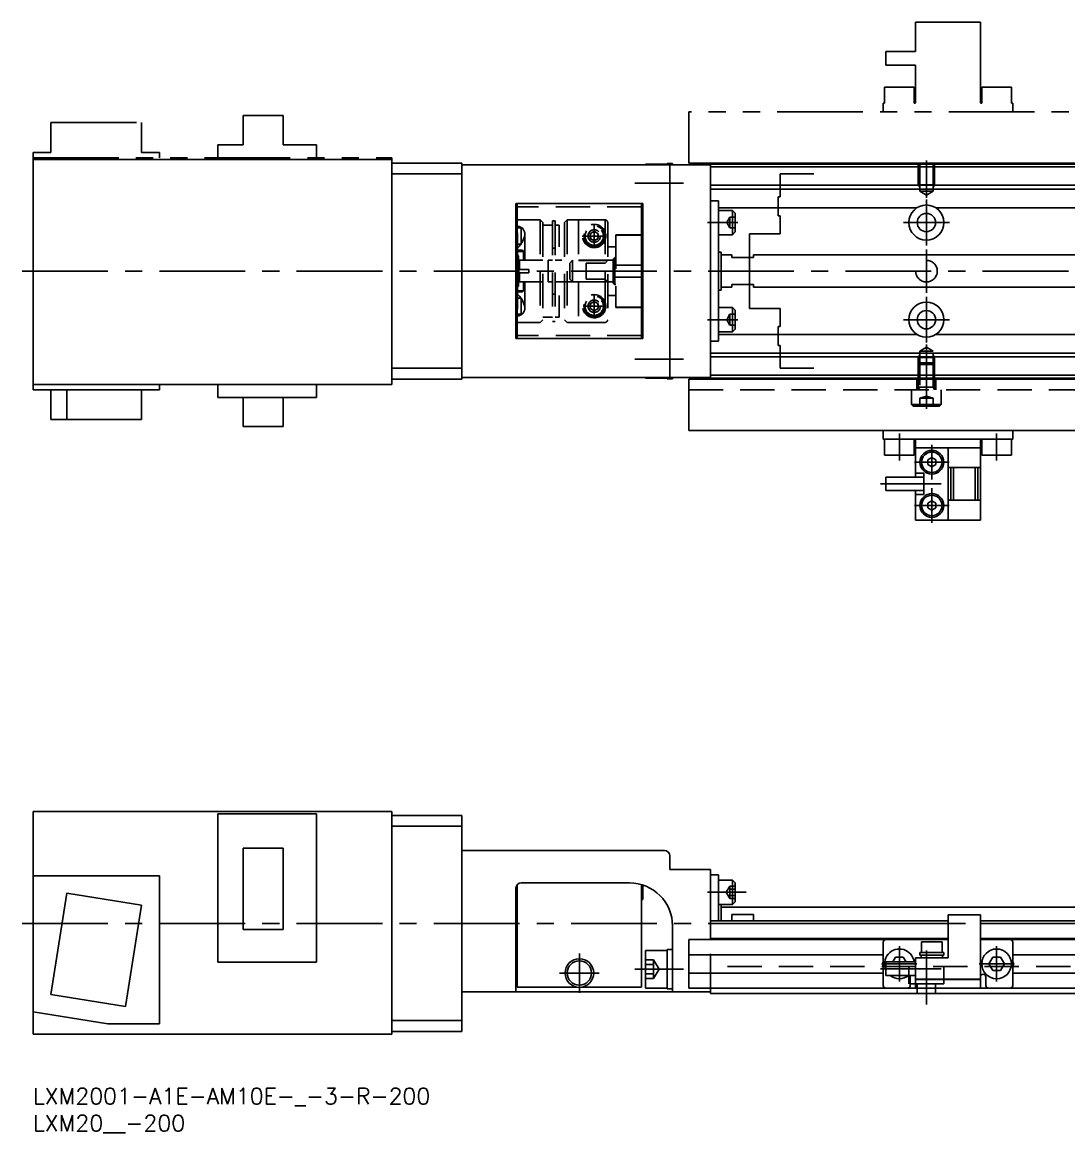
# Model space of a CAD drawing. Extents: x -2 to 387, y -8 to 258.
# Drawn here: x -2 to 191.8, y -8.3 to 197.4 of the extents above; entities that cross this region are included whole.
import ezdxf

# ---------------------------------------------------------------- set-up
doc = ezdxf.new("R2010")
doc.units = 0
doc.header["$LTSCALE"] = 0.5
for name, pattern in [('CENTER', [50.8, 31.75, -6.35, 6.35, -6.35]), ('DASHED', [19.05, 12.7, -6.35]), ('PHANTOM', [63.5, 31.75, -6.35, 6.35, -6.35, 6.35, -6.35])]:
    doc.linetypes.add(name, pattern=pattern)
for name, color, linetype in [('MSM_CENTER', 1, 'CENTER'), ('MSM_CONTINUOUS', 7, 'CONTINUOUS'), ('MSM_DASHED', 4, 'DASHED'), ('MSM_IMAGINARY', 6, 'PHANTOM'), ('MSM_PART_NUMBER', 7, 'CONTINUOUS')]:
    doc.layers.add(name, color=color, linetype=linetype)
doc.styles.get("Standard").update_dxf_attribs({"font": 'txt.shx', "height": 3, "bigfont": 'bigfont.shx'})

# ---------------------------------------------------------------- blocks, each defined once
blk = doc.blocks.new('*U8')
at = {"layer": 'MSM_PART_NUMBER'}
blk.add_text('LXM2001-A1E-AM10E-_-3-R-200', height=3, dxfattribs=at).set_placement((0, -3))
blk = doc.blocks.new('*U9')
at = {"layer": 'MSM_PART_NUMBER'}
blk.add_text('LXM20__-200', height=3, dxfattribs=at).set_placement((0, -8))

msp = doc.modelspace()

# ---------------------------------------------------------------- linework, layer by layer
at = {"layer": 'MSM_CENTER'}
for p, q in [((165.4, 171.8), (165.4, 164.89)), ((111.4, 167.6), (120.4, 167.6)), ((165.4, 156.05), (165.4, 164.55)), ((103.9, 155.54), (103.9, 160.06)), ((124.9, 160.3), (130.5, 160.3)), ((161.15, 160.3), (169.65, 160.3)), ((101.64, 157.8), (106.16, 157.8)), ((165.4, 155.3), (165.4, 147.3)), ((-2, 151.3), (337.4, 151.3)), ((103.9, 142.81), (103.9, 146.8)), ((165.4, 138.05), (165.4, 146.55)), ((101.9, 144.8), (105.89, 144.8)), ((124.9, 142.3), (130.5, 142.3)), ((161.15, 142.3), (169.65, 142.3)), ((165.4, 137.71), (165.4, 125.8)), ((111.4, 135), (120.4, 135)), ((160.4, 116.2), (160.4, 121.2)), ((178.4, 116.2), (178.4, 121.2)), ((166.4, 112.7), (166.4, 119.1)), ((163.2, 115.9), (169.6, 115.9)), ((156.9, 111.9), (168.15, 111.9)), ((166.4, 104.7), (166.4, 111.1)), ((163.2, 107.9), (169.6, 107.9)), ((124.9, 36.25), (132, 36.25)), ((-2, 30.5), (337.4, 30.5)), ((101.15, 17.65), (101.15, 24.95)), ((160.4, 19.75), (160.4, 26.25)), ((165.4, 15.5), (165.4, 25.5)), ((178.4, 19.75), (178.4, 26.25)), ((157.15, 23), (163.65, 23)), ((175.15, 23), (181.65, 23)), ((97.5, 21.3), (104.8, 21.3)), ((111.4, 22), (120.4, 22)), ((156.9, 22.1), (168.15, 22.1))]:
    msp.add_line(p, q, dxfattribs=at)
at = {"layer": 'MSM_CONTINUOUS'}
for p, q in [((66.4, 172), (0, 172)), ((0, 129.3), (0, 172)), ((66.4, 172), (66.4, 130.3)), ((79.4, 171.3), (66.4, 171.3)), ((79.4, 171.3), (79.4, 131.3)), ((125.4, 171), (79.4, 171)), ((113.4, 171.1), (113.4, 171)), ((117.4, 171.1), (113.4, 171.1)), ((117.4, 171.25), (117.4, 171)), ((118.4, 171.25), (117.4, 171.25)), ((117.9, 131.6), (117.9, 171)), ((118.4, 171.25), (118.4, 171)), ((325.4, 171.3), (125.4, 171.3)), ((125.4, 171.3), (125.4, 131.3)), ((325.4, 171.1), (125.4, 171.1)), ((79.4, 169.3), (66.4, 169.3)), ((325.4, 170.6), (125.4, 170.6)), ((203.85, 167.2), (125.4, 167.2)), ((203.85, 166.5), (125.4, 166.5)), ((89.4, 138.8), (89.4, 163.8)), ((89.4, 163.8), (112.9, 163.8)), ((89.65, 163.8), (89.65, 138.8)), ((112.65, 163.8), (112.65, 138.8)), ((112.9, 163.8), (112.9, 138.8)), ((126.9, 164.3), (125.4, 164.3)), ((126.9, 138.3), (126.9, 164.3)), ((163.65, 163.04), (126.9, 163.04)), ((129.5, 162.55), (126.9, 162.55)), ((129.5, 162.55), (129.5, 158.05)), ((130, 162.05), (129.5, 162.55)), ((202.95, 163.04), (167.15, 163.04)), ((89.65, 160.8), (89.4, 160.8)), ((130, 162.05), (130, 158.55)), ((129.5, 158.05), (130, 158.55)), ((112.9, 158.05), (112.65, 158.05)), ((112.9, 157.96), (112.65, 157.96)), ((126.9, 158.05), (129.5, 158.05)), ((89.4, 155.95), (89.65, 155.95)), ((127.4, 154.8), (126.9, 154.8)), ((127.4, 154.8), (127.4, 147.8)), ((129.4, 154.3), (127.4, 154.3)), ((129.4, 154.3), (129.4, 153.8)), ((133.4, 154.3), (133.4, 153.8)), ((197.65, 154.3), (133.4, 154.3)), ((112.65, 152.42), (112.9, 152.42)), ((133.4, 153.8), (129.4, 153.8)), ((89.4, 151.6), (89.65, 151.6)), ((89.65, 151), (89.4, 151)), ((112.9, 150.18), (112.65, 150.18)), ((127.4, 148.3), (129.4, 148.3)), ((129.4, 148.8), (133.4, 148.8)), ((129.4, 148.8), (129.4, 148.3)), ((133.4, 148.8), (133.4, 148.3)), ((133.4, 148.3), (197.65, 148.3)), ((89.4, 146.95), (89.65, 146.95)), ((126.9, 147.8), (127.4, 147.8)), ((112.65, 144.64), (112.9, 144.64)), ((112.65, 144.55), (112.9, 144.55)), ((129.5, 144.55), (126.9, 144.55)), ((130, 144.05), (129.5, 144.55)), ((129.5, 144.55), (129.5, 140.05)), ((130, 144.05), (130, 140.55)), ((89.4, 141.8), (89.65, 141.8)), ((126.9, 140.05), (129.5, 140.05)), ((129.5, 140.05), (130, 140.55)), ((112.9, 138.8), (89.4, 138.8)), ((126.9, 138.3), (125.4, 138.3)), ((163.65, 139.56), (126.9, 139.56)), ((202.95, 139.56), (167.15, 139.56)), ((203.85, 136.1), (125.4, 136.1)), ((203.85, 135.4), (125.4, 135.4)), ((79.4, 133.3), (66.4, 133.3)), ((217.15, 132), (125.4, 132)), ((0, 130.3), (66.4, 130.3)), ((23.4, 129.3), (23.4, 130.3)), ((34.2, 127.9), (34.2, 130.3)), ((52.5, 127.9), (52.5, 130.3)), ((79.4, 131.3), (66.4, 131.3)), ((125.4, 131.6), (79.4, 131.6)), ((113.4, 131.6), (113.4, 131.5)), ((113.4, 131.5), (117.4, 131.5)), ((117.4, 131.6), (117.4, 131.35)), ((117.4, 131.35), (118.4, 131.35)), ((118.4, 131.6), (118.4, 131.35)), ((121.4, 131.3), (121.4, 121.8)), ((217.15, 131.3), (121.4, 131.3)), ((217.15, 131.5), (125.4, 131.5)), ((23.4, 129.3), (0, 129.3)), ((3.3, 123.8), (3.3, 129.3)), ((6.27, 123.8), (6.27, 129.3)), ((20.1, 129.3), (20.1, 123.8)), ((52.5, 127.9), (34.2, 127.9)), ((38.88, 122.5), (38.88, 127.9)), ((46.33, 122.5), (46.33, 127.9)), ((3.3, 123.8), (20.1, 123.8)), ((38.88, 122.5), (46.33, 122.5)), ((217.15, 121.8), (121.4, 121.8)), ((157.4, 120.2), (157.4, 121.8)), ((181.4, 120.2), (181.4, 121.8)), ((181.4, 120.2), (157.4, 120.2)), ((157.65, 120.2), (157.65, 117.2)), ((163.15, 117.2), (163.15, 120.2)), ((163.4, 113.15), (163.4, 120.07)), ((175.4, 120.07), (175.4, 105.2)), ((175.65, 120.2), (175.65, 117.2)), ((181.15, 117.2), (181.15, 120.2)), ((175.4, 118.6), (163.4, 118.6)), ((169.4, 118.6), (169.4, 105.2)), ((157.65, 117.2), (163.15, 117.2)), ((166.4, 116.77), (165.65, 116.33)), ((165.65, 116.33), (165.65, 115.47)), ((165.65, 115.47), (166.4, 115.03)), ((167.15, 116.33), (166.4, 116.77)), ((166.4, 115.03), (167.15, 115.47)), ((167.15, 116.33), (167.15, 115.47)), ((175.65, 117.2), (181.15, 117.2)), ((157.9, 113.15), (157.9, 110.65)), ((164.9, 113.15), (157.9, 113.15)), ((164.9, 113.9), (163.4, 113.9)), ((164.9, 109.9), (164.9, 113.9)), ((175.4, 114.9), (169.4, 114.9)), ((169.9, 108.9), (169.9, 114.9)), ((170.4, 108.9), (170.4, 114.9)), ((174.4, 108.9), (174.4, 114.9)), ((174.9, 108.9), (174.9, 114.9)), ((157.9, 110.65), (164.9, 110.65)), ((163.4, 105.2), (163.4, 110.65)), ((163.4, 109.9), (164.9, 109.9)), ((166.4, 108.77), (165.65, 108.33)), ((165.65, 108.33), (165.65, 107.47)), ((165.65, 107.47), (166.4, 107.03)), ((167.15, 108.33), (166.4, 108.77)), ((166.4, 107.03), (167.15, 107.47)), ((167.15, 108.33), (167.15, 107.47)), ((175.4, 108.9), (169.4, 108.9)), ((175.4, 105.2), (163.4, 105.2)), ((66.4, 51.2), (0, 51.2)), ((0, 10), (0, 51.2)), ((52.5, 50.8), (34.2, 50.8)), ((34.2, 23.3), (34.2, 50.8)), ((52.5, 23.3), (52.5, 50.8)), ((66.4, 10), (66.4, 51.2)), ((79.4, 50.5), (66.4, 50.5)), ((79.4, 50.5), (79.4, 10.5)), ((79.4, 48.5), (66.4, 48.5)), ((38.88, 29.35), (38.88, 44.45)), ((38.88, 44.45), (46.33, 44.45)), ((46.33, 44.45), (46.33, 29.35)), ((116.9, 44), (79.4, 44)), ((117.9, 40.5), (117.9, 43)), ((23.4, 39.3), (0, 39.3)), ((23.4, 11.9), (23.4, 39.3)), ((125.4, 40.5), (117.9, 40.5)), ((125.4, 40.5), (125.4, 27.5)), ((126.9, 39.5), (125.4, 39.5)), ((126.9, 31), (126.9, 39.5)), ((89.65, 37.66), (89.65, 18.7)), ((110.4, 38), (90.4, 38)), ((112.65, 37.68), (112.65, 18.7)), ((112.9, 37.25), (112.65, 37.25)), ((112.9, 37.16), (112.65, 37.16)), ((112.9, 37.6), (112.9, 34.92)), ((129.5, 38.5), (126.9, 38.5)), ((130, 38), (129.5, 38.5)), ((129.5, 38.5), (129.5, 34)), ((130, 38), (130, 34.5)), ((3.3, 17.31), (6.27, 36.08)), ((6.27, 36.08), (20.1, 33.89)), ((89.4, 37), (89.4, 17.8)), ((20.1, 33.89), (17.13, 15.12)), ((89.4, 34.92), (89.65, 34.92)), ((112.65, 34.92), (112.9, 34.92)), ((126.9, 34), (129.5, 34)), ((127.4, 34), (127.4, 31)), ((197.65, 33.5), (127.4, 33.5)), ((129.5, 34), (130, 34.5)), ((169.4, 31), (125.4, 31)), ((129.4, 32.16), (133.4, 32.16)), ((129.4, 32.16), (129.4, 31)), ((133.4, 32.16), (133.4, 31)), ((169.4, 32.1), (169.4, 24.1)), ((175.4, 32.1), (169.4, 32.1)), ((175.4, 32.1), (175.4, 18.5)), ((217.15, 31), (175.4, 31)), ((46.33, 29.35), (38.88, 29.35)), ((118.4, 17.8), (118.4, 30)), ((169.4, 30.5), (125.4, 30.5)), ((217.15, 30.5), (175.4, 30.5)), ((169.4, 27.5), (121.4, 27.5)), ((121.4, 27.5), (121.4, 18.5)), ((169.4, 27.7), (125.4, 27.7)), ((157.4, 27), (157.4, 19)), ((164.5, 27.1), (164.5, 25.1)), ((168.3, 27.1), (164.5, 27.1)), ((168.3, 25.1), (168.3, 27.1)), ((225.4, 27.7), (175.4, 27.7)), ((225.4, 27.5), (175.4, 27.5)), ((181.4, 19), (181.4, 27)), ((117.4, 25.5), (113.4, 25.5)), ((113.4, 25.5), (113.4, 18.5)), ((118.4, 25.65), (117.4, 25.65)), ((117.4, 25.65), (117.4, 18.35)), ((157.4, 24.7), (121.4, 24.7)), ((164.2, 25.1), (164.2, 24.6)), ((168.6, 25.1), (164.2, 25.1)), ((168.6, 24.6), (168.6, 25.1)), ((213.4, 24.7), (181.4, 24.7)), ((52.5, 23.3), (34.2, 23.3)), ((157.4, 23.3), (157.22, 23)), ((157.22, 23), (157.4, 22.7)), ((163.4, 23.35), (157.9, 23.35)), ((157.9, 23.35), (157.9, 20.85)), ((159.68, 24.25), (159.16, 23.35)), ((159.68, 24.25), (161.12, 24.25)), ((161.64, 23.35), (161.12, 24.25)), ((169.4, 24.1), (163.4, 24.1)), ((163.4, 18.5), (163.4, 24.1)), ((168.6, 24.6), (164.2, 24.6)), ((164.4, 24.6), (164.4, 24.1)), ((168.4, 24.1), (168.4, 24.6)), ((177.68, 24.25), (176.96, 23)), ((176.96, 23), (177.68, 21.75)), ((177.68, 24.25), (179.12, 24.25)), ((179.84, 23), (179.12, 24.25)), ((179.12, 21.75), (179.84, 23)), ((181.58, 23), (181.4, 23.3)), ((181.4, 22.7), (181.58, 23)), ((157.4, 21.3), (121.4, 21.3)), ((157.9, 20.85), (163.4, 20.85)), ((162.4, 19), (162.4, 20.6)), ((176.4, 20.6), (176.4, 19)), ((177.68, 21.75), (179.12, 21.75)), ((213.4, 21.3), (181.4, 21.3)), ((100.64, 18.7), (89.65, 18.7)), ((112.65, 18.7), (101.66, 18.7)), ((163.4, 20.15), (175.4, 20.15)), ((163.4, 20.1), (175.4, 20.1)), ((163.45, 20.15), (163.45, 20.1)), ((175.35, 20.15), (175.35, 20.1)), ((17.13, 15.12), (3.3, 17.31)), ((79.4, 17.8), (125.4, 17.8)), ((113.4, 18.5), (117.4, 18.5)), ((117.4, 18.35), (118.4, 18.35)), ((329.4, 18.5), (121.4, 18.5)), ((125.4, 18.5), (125.4, 17.5)), ((325.4, 17.5), (125.4, 17.5)), ((13.82, 11.9), (0, 14.09)), ((79.4, 12.5), (66.4, 12.5)), ((13.82, 11.9), (23.4, 11.9)), ((66.4, 10.5), (79.4, 10.5)), ((0, 10), (66.4, 10))]:
    msp.add_line(p, q, dxfattribs=at)
for centre, radius in [((165.4, 160.3), 3.25), ((165.4, 160.3), 1.7), ((165.4, 142.3), 3.25), ((165.4, 142.3), 1.7), ((166.4, 115.9), 2.2), ((166.4, 115.9), 1.9), ((166.4, 107.9), 2.2), ((166.4, 107.9), 1.9), ((178.4, 23), 2.75), ((101.15, 21.3), 2.65), ((101.15, 21.3), 2.25)]:
    msp.add_circle(centre, radius, dxfattribs=at)
for centre, radius, start, end in [((163.14, 119.89), 0.311, 34.723, 88.9034), ((175.66, 119.88), 0.318, 91.7128, 144.6608), ((116.9, 43), 1, 0, 90), ((90.4, 37), 1, 90, 180), ((110.4, 30), 8, 0, 90), ((157.9, 27), 0.5, 90, 180), ((180.9, 27), 0.5, 0, 90), ((160.4, 23), 2.75, 7.312, 204.62), ((160.4, 23), 2.75, 231.4273, 308.5727), ((162.9, 20.6), 0.5, 150, 180), ((162.9, 20.6), 0.5, 0, 30), ((175.9, 20.6), 0.5, 0, 180), ((157.9, 19), 0.5, 180, 270), ((161.9, 19), 0.5, 270, 0), ((176.9, 19), 0.5, 180, 270), ((180.9, 19), 0.5, 270, 0)]:
    msp.add_arc(centre, radius, start, end, dxfattribs=at)
at = {"layer": 'MSM_DASHED'}
for p, q in [((163.9, 171.3), (163.9, 167.3)), ((164.17, 171.3), (164.17, 166.1)), ((166.63, 166.1), (166.63, 171.3)), ((166.9, 171.3), (166.9, 167.3)), ((163.9, 167.3), (166.9, 167.3)), ((163.9, 167.3), (164.17, 166.83)), ((166.9, 167.3), (166.63, 166.83)), ((164.17, 166.1), (166.63, 166.1)), ((164.17, 166.1), (165.4, 165.39)), ((165.4, 165.39), (166.63, 166.1)), ((112.65, 163.2), (89.65, 163.2)), ((93.9, 160.8), (89.65, 160.8)), ((93.9, 160.8), (93.9, 141.8)), ((94.4, 160.3), (93.9, 160.8)), ((96.15, 160.6), (96.15, 142)), ((96.65, 160.6), (96.15, 160.6)), ((96.65, 160.6), (96.65, 142)), ((98.9, 160.8), (98.4, 160.3)), ((101, 160.8), (98.9, 160.8)), ((98.9, 160.8), (98.9, 141.8)), ((101, 160.8), (101, 153.28)), ((101, 160.8), (105.9, 160.8)), ((105.9, 160.8), (105.9, 141.8)), ((129, 161.3), (128.42, 160.3)), ((129, 161.3), (130, 161.3)), ((129, 161.3), (129, 159.3)), ((90.4, 159.3), (89.4, 159.3)), ((90.4, 159.3), (90.4, 156.3)), ((94.4, 160.3), (94.4, 142.3)), ((96.15, 159.8), (94.4, 159.8)), ((97.4, 159.8), (96.65, 159.8)), ((97.4, 159.8), (97.4, 155.8)), ((98.4, 160.3), (98.4, 142.3)), ((103.9, 158.67), (103.15, 158.23)), ((104.65, 158.23), (103.9, 158.67)), ((106.4, 160.29), (106.4, 142.31)), ((129, 159.3), (128.42, 160.3)), ((129, 160.3), (130, 160.3)), ((129, 159.3), (130, 159.3)), ((89.67, 158.37), (89.68, 158.23)), ((89.68, 151.82), (89.68, 158.23)), ((91.05, 153.3), (91.05, 158.22)), ((103.15, 158.23), (103.15, 157.37)), ((103.15, 157.37), (103.9, 156.93)), ((103.9, 156.93), (104.65, 157.37)), ((104.65, 157.37), (104.65, 158.23)), ((112.65, 158.05), (107.9, 158.05)), ((107.9, 158.05), (107.9, 144.55)), ((112.65, 157.96), (107.9, 157.96)), ((89.4, 156.3), (90.4, 156.3)), ((90.6, 155.16), (89.4, 155.16)), ((90.8, 154.96), (89.4, 154.96)), ((89.4, 154.3), (89.68, 154.3)), ((89.9, 154.08), (89.68, 154.3)), ((90.8, 154.96), (90.6, 155.16)), ((90.8, 153.3), (90.8, 154.96)), ((96.65, 155.55), (96.15, 155.55)), ((103.85, 155.65), (103.94, 155.65)), ((106.4, 155.8), (107.9, 155.8)), ((89.65, 154.16), (89.4, 154.16)), ((89.4, 154.02), (89.65, 154.16)), ((89.4, 154.08), (89.9, 154.08)), ((94.4, 153.3), (89.4, 153.3)), ((89.9, 148.52), (89.9, 154.08)), ((90.05, 151.6), (90.05, 153.3)), ((95.4, 153.3), (95.4, 149.3)), ((96.15, 153.3), (95.4, 153.3)), ((107.4, 153.3), (96.65, 153.3)), ((99.9, 153.3), (99.4, 152.8)), ((99.4, 152.8), (99.4, 149.8)), ((99.9, 153.3), (99.9, 149.3)), ((106.4, 153.28), (101, 153.28)), ((102.4, 152.8), (102.4, 149.8)), ((105.9, 152.8), (102.4, 152.8)), ((106.4, 153.3), (105.9, 152.8)), ((107.7, 153.8), (107.4, 153.5)), ((107.4, 153.5), (107.4, 149.1)), ((107.9, 153.8), (107.7, 153.8)), ((107.7, 153.8), (107.7, 148.8)), ((107.9, 152.42), (112.65, 152.42)), ((89.68, 151.82), (89.4, 151.82)), ((89.4, 150.78), (89.68, 150.78)), ((89.65, 151.6), (91.8, 151.6)), ((91.8, 151), (89.65, 151)), ((89.9, 151.6), (89.68, 151.82)), ((89.68, 150.78), (89.9, 151)), ((89.68, 144.38), (89.68, 150.78)), ((90.05, 149.3), (90.05, 151)), ((91.8, 151), (91.8, 151.6)), ((112.65, 150.18), (107.9, 150.18)), ((89.4, 149.3), (94.4, 149.3)), ((89.9, 148.52), (89.4, 148.52)), ((89.4, 148.44), (89.65, 148.44)), ((89.68, 148.3), (89.4, 148.3)), ((89.68, 148.3), (89.9, 148.52)), ((90.8, 147.64), (90.8, 149.3)), ((91.05, 144.38), (91.05, 149.3)), ((95.4, 149.3), (96.15, 149.3)), ((96.65, 149.3), (107.4, 149.3)), ((99.4, 149.8), (99.9, 149.3)), ((101, 149.32), (101, 141.8)), ((101, 149.32), (106.4, 149.32)), ((102.4, 149.8), (105.9, 149.8)), ((105.9, 149.8), (106.4, 149.3)), ((107.4, 149.1), (107.7, 148.8)), ((107.7, 148.8), (107.9, 148.8)), ((89.4, 147.64), (90.8, 147.64)), ((89.4, 147.44), (90.6, 147.44)), ((90.4, 146.3), (89.4, 146.3)), ((90.4, 146.3), (90.4, 143.3)), ((90.6, 147.44), (90.8, 147.64)), ((96.15, 147.05), (96.65, 147.05)), ((97.4, 146.8), (97.4, 142.8)), ((107.9, 146.8), (106.4, 146.8)), ((89.66, 144.22), (89.68, 144.37)), ((89.67, 144.23), (89.68, 144.37)), ((103.15, 145.23), (103.9, 145.67)), ((103.15, 144.37), (103.15, 145.23)), ((103.9, 143.93), (103.15, 144.37)), ((103.9, 145.67), (104.65, 145.23)), ((104.65, 144.37), (103.9, 143.93)), ((104.65, 145.23), (104.65, 144.37)), ((107.9, 144.64), (112.65, 144.64)), ((107.9, 144.55), (112.65, 144.55)), ((89.4, 143.3), (90.4, 143.3)), ((93.9, 141.8), (94.4, 142.3)), ((94.4, 142.8), (96.15, 142.8)), ((96.15, 142), (96.65, 142)), ((96.65, 142.8), (97.4, 142.8)), ((98.4, 142.3), (98.9, 141.8)), ((129, 143.3), (128.42, 142.3)), ((129, 141.3), (128.42, 142.3)), ((129, 143.3), (130, 143.3)), ((129, 143.3), (129, 141.3)), ((129, 142.3), (130, 142.3)), ((89.65, 141.8), (93.9, 141.8)), ((98.9, 141.8), (101, 141.8)), ((105.9, 141.8), (101, 141.8)), ((129, 141.3), (130, 141.3)), ((112.65, 139.4), (89.65, 139.4)), ((163.9, 135.3), (164.17, 135.77)), ((165.4, 137.21), (164.17, 136.5)), ((166.63, 136.5), (164.17, 136.5)), ((164.17, 136.5), (164.17, 129.8)), ((166.63, 136.5), (165.4, 137.21)), ((166.63, 129.8), (166.63, 136.5)), ((166.9, 135.3), (166.63, 135.77)), ((166.9, 135.3), (163.9, 135.3)), ((163.9, 129.3), (163.9, 135.3)), ((164.17, 134.3), (163.9, 133.99)), ((163.9, 133.99), (166.9, 133.99)), ((164.17, 134.3), (166.63, 134.3)), ((166.9, 133.99), (166.63, 134.3)), ((166.9, 129.3), (166.9, 135.3)), ((163.65, 131.3), (163.65, 129.3)), ((166.9, 129.8), (163.9, 129.8)), ((163.9, 129.3), (164.17, 129.8)), ((166.9, 129.3), (166.63, 129.8)), ((167.15, 129.3), (167.15, 131.3)), ((121.4, 129.3), (217.15, 129.3)), ((162.65, 129.3), (162.65, 126.6)), ((165.4, 128.13), (164.15, 127.8)), ((164.15, 127.8), (164.15, 126.3)), ((164.15, 127.8), (166.65, 127.8)), ((166.65, 127.8), (165.4, 128.13)), ((165.4, 127.8), (165.4, 126.3)), ((166.65, 127.8), (166.65, 126.3)), ((168.15, 126.6), (168.15, 129.3)), ((162.65, 126.6), (162.95, 126.3)), ((162.65, 126.6), (168.15, 126.6)), ((162.95, 126.3), (167.85, 126.3)), ((167.85, 126.3), (168.15, 126.6)), ((129, 37.4), (128.33, 36.25)), ((129, 37.4), (130, 37.4)), ((129, 37.4), (129, 35.1)), ((129, 35.1), (128.33, 36.25)), ((129, 36.83), (130, 36.83)), ((129, 35.67), (130, 35.67)), ((129, 35.1), (130, 35.1)), ((125.4, 18.5), (125.4, 27.5)), ((114.9, 23.73), (113.4, 23.73)), ((114.9, 22.87), (113.4, 22.87)), ((114.9, 20.27), (114.9, 23.73)), ((114.9, 23.73), (115.9, 22)), ((114.9, 21.13), (113.4, 21.13)), ((114.9, 20.27), (115.9, 22)), ((325.4, 22.5), (125.4, 22.5)), ((162.15, 22.5), (162.15, 19.3)), ((168.65, 19.3), (168.65, 22.5)), ((114.9, 20.27), (113.4, 20.27)), ((168.65, 19.3), (162.15, 19.3)), ((163.7, 19.3), (163.7, 17.5)), ((167.1, 17.5), (167.1, 19.3))]:
    msp.add_line(p, q, dxfattribs=at)
for centre, radius in [((103.9, 157.8), 2.15), ((103.9, 157.8), 1.9), ((103.9, 157.8), 1.7), ((103.9, 157.8), 1.15), ((103.9, 157.8), 0.75), ((165.4, 151.3), 2), ((103.9, 144.8), 2.15), ((103.9, 144.8), 1.9), ((103.9, 144.8), 1.7), ((103.9, 144.8), 1.15), ((103.9, 144.8), 0.75)]:
    msp.add_circle(centre, radius, dxfattribs=at)
for centre, radius, start, end in [((105.88, 160.28), 0.518, 1.962, 88.0079), ((88.9, 156.46), 3.28, 60.5279, 81.267), ((88.9, 157.93), 0.955, 52.4917, 58.0839), ((88.96, 158.18), 0.724, 309.0389, 44.3395), ((89.45, 158.12), 1.6, 339.2791, 48.4115), ((88.9, 158.13), 0.723, 313.7516, 315.4007), ((87.1, 158.63), 3.99, 305.0981, 344.3454), ((87.1, 143.97), 3.99, 15.6546, 55.7763), ((88.9, 144.47), 0.723, 44.5993, 46.2484), ((88.96, 144.42), 0.724, 315.6605, 50.9611), ((89.45, 144.48), 1.6, 311.5885, 20.7209), ((88.9, 144.67), 0.955, 301.9161, 307.5083), ((88.9, 146.14), 3.28, 278.733, 299.4721), ((105.88, 142.32), 0.519, 272.2528, 358.0168)]:
    msp.add_arc(centre, radius, start, end, dxfattribs=at)
at = {"layer": 'MSM_IMAGINARY'}
for p, q in [((163.4, 197.4), (163.4, 191.95)), ((175.4, 197.4), (163.4, 197.4)), ((175.4, 182.53), (175.4, 197.4)), ((157.9, 189.45), (157.9, 191.95)), ((157.9, 191.95), (163.4, 191.95)), ((163.4, 189.45), (157.9, 189.45)), ((163.4, 189.45), (163.4, 182.53)), ((157.65, 185.4), (163.15, 185.4)), ((157.65, 182.4), (157.65, 185.4)), ((163.15, 185.4), (163.15, 182.4)), ((175.65, 185.4), (181.15, 185.4)), ((175.65, 182.4), (175.65, 185.4)), ((181.15, 185.4), (181.15, 182.4)), ((157.4, 182.4), (157.4, 180.8)), ((157.65, 182.4), (157.4, 182.4)), ((181.4, 182.4), (181.15, 182.4)), ((181.4, 182.4), (181.4, 180.8)), ((38.88, 180.1), (38.88, 174.7)), ((38.88, 180.1), (46.33, 180.1)), ((46.33, 180.1), (46.33, 174.7)), ((121.4, 171.3), (121.4, 180.8)), ((217.15, 180.8), (121.4, 180.8)), ((3.3, 178.8), (3.3, 173.3)), ((3.3, 178.8), (20.1, 178.8)), ((20.1, 173.3), (20.1, 178.8)), ((3.3, 173.3), (0, 173.3)), ((0, 173.3), (0, 172)), ((23.4, 173.3), (20.1, 173.3)), ((23.4, 173.3), (23.4, 172.3)), ((34.2, 174.7), (34.2, 172.3)), ((38.88, 174.7), (34.2, 174.7)), ((52.5, 174.7), (46.33, 174.7)), ((52.5, 174.7), (52.5, 172.3)), ((0, 172.3), (66.4, 172.3)), ((66.4, 172.3), (66.4, 172)), ((125.4, 171.3), (121.4, 171.3)), ((144.55, 169.3), (138.35, 169.3)), ((138.35, 169.3), (138.35, 165.05)), ((137.95, 165.05), (137.95, 161.55)), ((138.35, 165.05), (137.95, 165.05)), ((137.95, 161.55), (138.35, 161.55)), ((138.35, 161.55), (138.35, 158.2)), ((138.35, 158.2), (132.65, 158.2)), ((132.65, 158.2), (132.65, 144.4)), ((132.65, 144.4), (138.35, 144.4)), ((138.35, 144.4), (138.35, 141.05)), ((137.95, 141.05), (137.95, 137.55)), ((138.35, 141.05), (137.95, 141.05)), ((137.95, 137.55), (138.35, 137.55)), ((138.35, 137.55), (138.35, 133.3)), ((138.35, 133.3), (144.55, 133.3))]:
    msp.add_line(p, q, dxfattribs=at)
for centre, radius, start, end in [((163.2, 182.61), 0.214, 256.5646, 339.8089), ((175.6, 182.61), 0.213, 199.9844, 283.642)]:
    msp.add_arc(centre, radius, start, end, dxfattribs=at)

# ---------------------------------------------------------------- block references
at = {"layer": 'MSM_CONTINUOUS'}
for name in ['*U8', '*U9']:
    msp.add_blockref(name, (0, 0), dxfattribs=at)

doc.saveas('drawing.dxf')
